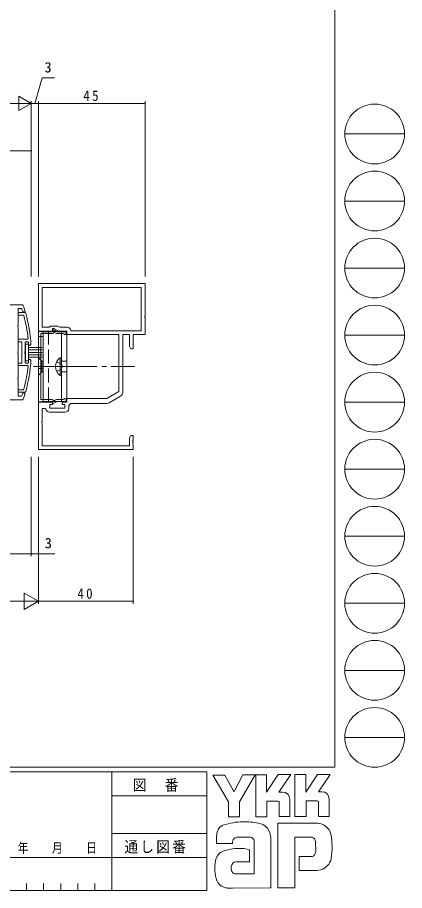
# Model space of a CAD drawing. Units: millimetres, scale not verified. Extents: x -567 to 567, y -403 to 403.
# Drawn here: x 403.4 to 566.7, y -403 to -34.7 of the extents above; entities that cross this region are included whole.
import ezdxf
from ezdxf.enums import TextEntityAlignment as Align

# ---------------------------------------------------------------- set-up
doc = ezdxf.new("R2010")
doc.units = ezdxf.units.MM
doc.header["$LTSCALE"] = 2
doc.linetypes.add('USER2', pattern=[13, 10, -1, 1, -1])
doc.linetypes.add('USER4', pattern=[4, 3, -1])
for name, color, linetype, lineweight in [('0-1_YKK_ZWAK', 7, 'Continuous', 18), ('0-3_YKK_11', 7, 'Continuous', 18), ('0-5_YKK_13', 4, 'Continuous', 18), ('0-6_YKK_D', 6, 'Continuous', 18)]:
    doc.layers.add(name, color=color, linetype=linetype, lineweight=lineweight)
doc.styles.add('ＭＳ ゴシック', font='')
doc.styles.get('ＭＳ ゴシック').set_extended_font_data('MS Gothic')

msp = doc.modelspace()

# ---------------------------------------------------------------- linework, layer by layer
at = {"layer": '0-1_YKK_ZWAK'}
for p, q in [((537.274, 399), (537.274, -351)), ((541.526, -83.88), (566.726, -83.88)), ((541.526, -112.16), (566.726, -112.16)), ((541.526, -140.44), (566.726, -140.44)), ((541.526, -168.72), (566.726, -168.72)), ((541.526, -197), (566.726, -197)), ((541.526, -225.28), (566.726, -225.28)), ((541.526, -253.56), (566.726, -253.56)), ((541.526, -281.84), (566.726, -281.84)), ((541.526, -310.12), (566.726, -310.12)), ((541.526, -338.4), (566.726, -338.4)), ((537.274, -351), (-562.726, -351)), ((483.274, -353), (-562.726, -353)), ((443.274, -353), (443.274, -403)), ((483.274, -353), (483.274, -403)), ((485.898, -354.294), (490.918, -354.294)), ((492.462, -365.569), (485.898, -354.294)), ((498.468, -354.14), (494.818, -361.245)), ((503.931, -371.902), (503.931, -354.178)), ((520.38, -354.024), (525.052, -354.024)), ((520.38, -371.748), (520.38, -354.024)), ((529.956, -354.024), (535.362, -354.024)), ((534.822, -354.951), (530.362, -361.322)), ((535.362, -354.024), (534.822, -354.951)), ((443.274, -363), (483.274, -363)), ((515.244, -361.438), (513.76, -361.438)), ((518.333, -364.527), (518.333, -371.786)), ((531.846, -361.322), (530.362, -361.322)), ((534.937, -364.527), (534.937, -371.709)), ((513.236, -365.26), (508.68, -365.26)), ((525.245, -365.222), (525.245, -371.748)), ((529.802, -365.222), (525.245, -365.222)), ((530.42, -365.453), (529.802, -365.222)), ((530.42, -371.709), (530.42, -365.453)), ((525.245, -371.748), (520.38, -371.748)), ((530.42, -371.637), (530.492, -371.709)), ((534.937, -371.709), (530.42, -371.709)), ((529.879, -374.566), (513.314, -374.566)), ((513.314, -374.566), (513.314, -401.866)), ((443.274, -378.999), (483.274, -378.999)), ((487.443, -383.1), (487.443, -380.344)), ((501.768, -380.436), (496.486, -380.536)), ((503.313, -395.958), (503.313, -382.057)), ((510.302, -380.976), (510.302, -401.828)), ((520.496, -380.513), (527.137, -380.513)), ((520.496, -401.866), (520.496, -380.513)), ((529.236, -382.652), (529.261, -386.415)), ((494.084, -383.1), (487.443, -383.1)), ((299.274, -389), (443.274, -389)), ((483.274, -388.999), (443.274, -388.999)), ((522.234, -388.699), (522.234, -394.607)), ((527.292, -388.699), (522.234, -388.699)), ((501.382, -390.9), (495.676, -390.907)), ((495.281, -395.958), (503.313, -395.958)), ((502.695, -395.958), (503.197, -395.958)), ((503.313, -395.957), (503.314, -395.958)), ((522.234, -394.607), (529.84, -394.607)), ((529.84, -394.607), (531.385, -394.259)), ((407.274, -400), (407.274, -403)), ((414.474, -400), (414.474, -403)), ((421.674, -400), (421.674, -403)), ((428.874, -400), (428.874, -403)), ((436.074, -400), (436.074, -403)), ((-562.726, -403), (483.274, -403)), ((494.084, -401.944), (491.96, -401.944)), ((509.838, -401.905), (494.084, -401.944)), ((510.302, -401.828), (509.838, -401.905))]:
    msp.add_line(p, q, dxfattribs=at)
for points in [[(490.918, -354.294), (494.509, -361.013), (494.818, -361.245)], [(498.468, -354.14), (503.648, -354.14), (497.173, -365.608)], [(503.931, -354.178), (508.526, -354.178), (508.526, -361.462), (513.352, -354.101)], [(513.352, -354.101), (518.817, -354.101), (513.76, -361.438)], [(525.052, -354.024), (525.052, -361.441), (529.956, -354.024)], [(497.173, -365.608), (497.173, -371.941), (492.462, -371.941), (492.462, -365.569)], [(508.68, -365.26), (508.68, -371.902), (503.931, -371.902)], [(518.333, -371.786), (513.854, -371.786), (513.854, -365.492), (513.236, -365.26)], [(500.378, -385.533), (501.382, -385.764), (501.382, -390.9)], [(513.314, -401.866), (519.376, -401.866), (520.496, -401.866)]]:
    msp.add_lwpolyline(points, dxfattribs=at)
for centre in [(554.126, -83.88), (554.126, -112.16), (554.126, -140.44), (554.126, -168.72), (554.126, -197), (554.126, -225.28), (554.126, -253.56), (554.126, -281.84), (554.126, -310.12), (554.126, -338.4)]:
    msp.add_circle(centre, 12.6, dxfattribs=at)
for centre, radius, start, end in [((515.244, -364.527), 3.089, 0.00166, 89.99604), ((531.846, -364.411), 3.089, 0.00166, 89.99604), ((491.283, -378.793), 3.491, 109.02127, 161.51264), ((498.591, -399.287), 25.257, 89.89165, 109.30848), ((499.333, -403.662), 29.64, 78.7801, 91.46938), ((504.032, -380.852), 6.355, 40.66422, 80.31694), ((529.662, -380.772), 6.202, 14.44572, 87.08746), ((494.644, -380.38), 7.196, 158.41083, 179.71775), ((503.715, -380.836), 6.588, 358.78059, 38.76563), ((506.368, -384.696), 29.8, 350.99027, 10.67625), ((497.096, -383.01), 3.013, 138.46382, 181.71359), ((496.295, -382.958), 2.43, 85.50551, 126.78038), ((501.068, -382.649), 2.321, 14.7552, 72.44995), ((527.366, -382.256), 1.756, 16.43123, 96.91661), ((524.033, -383.297), 5.248, 4.93423, 17.03552), ((496.874, -404.22), 19.013, 79.38098, 112.05825), ((524.002, -385.916), 5.281, 343.6902, 354.75362), ((492.455, -391.468), 5.583, 121.82711, 169.08475), ((527.293, -386.834), 1.865, 269.95468, 342.90145), ((529.752, -388.35), 6.13, 285.44291, 349.90448), ((502.487, -393.564), 15.832, 168.76372, 199.80079), ((496.963, -393.469), 3.384, 171.08203, 216.71923), ((495.688, -392.97), 2.064, 90.33953, 178.03639), ((495.631, -393.807), 2.18, 230.9728, 260.75491), ((492.474, -396.489), 5.461, 207.31435, 263.59464)]:
    msp.add_arc(centre, radius, start, end, dxfattribs=at)
at = {"layer": '0-3_YKK_11'}
for p, q in [((412.274, -167), (412.274, -147)), ((412.274, -147), (457.274, -147)), ((457.274, -147), (457.274, -160.542)), ((413.904, -148.63), (455.644, -148.63)), ((413.904, -165.37), (413.904, -148.63)), ((413.904, -148.63), (455.644, -148.63)), ((455.644, -148.63), (455.644, -166.87)), ((321.274, -156.001), (405.589, -156.001)), ((403.733, -157.501), (403.733, -164.543)), ((405.04, -157.501), (403.733, -157.501)), ((405.325, -157.708), (405.04, -157.501)), ((405.589, -156.001), (405.872, -156.202)), ((403.733, -159.251), (406.622, -159.251)), ((403.733, -160.251), (403.733, -159.251)), ((405.863, -160.251), (403.733, -160.251)), ((405.953, -159.001), (405.666, -158.789)), ((406.153, -160.472), (405.863, -160.251)), ((406.371, -159.001), (405.953, -159.001)), ((406.658, -158.614), (406.371, -159.001)), ((406.622, -159.251), (406.91, -159.468)), ((457.274, -160.542), (457.154, -160.725)), ((457.154, -160.725), (457.154, -161.275)), ((457.154, -161.275), (457.274, -161.458)), ((457.274, -161.458), (457.274, -168.5)), ((403.733, -164.543), (403.613, -164.726)), ((403.613, -164.726), (403.613, -165.276)), ((403.613, -165.276), (403.733, -165.459)), ((403.733, -165.459), (403.733, -175.543)), ((416.904, -165.37), (413.904, -165.37)), ((417.274, -165), (416.904, -165.37)), ((420.486, -165), (417.274, -165)), ((421.28, -165.37), (420.486, -165)), ((424.404, -165.37), (421.28, -165.37)), ((418.274, -167), (412.274, -167)), ((412.274, -167.05), (413.274, -167.05)), ((412.274, -196.95), (412.274, -167.05)), ((413.274, -167.05), (413.447, -167.15)), ((413.274, -168.1), (413.274, -195.9)), ((417.909, -168.1), (413.274, -168.1)), ((413.447, -167.15), (413.707, -167.3)), ((413.707, -167.3), (418.024, -167.3)), ((418.024, -167.3), (418.549, -166.39)), ((418.274, -166), (418.274, -167)), ((418.774, -166), (418.274, -166)), ((418.549, -166.39), (420.125, -167.3)), ((419.093, -167.628), (418.704, -167.706)), ((420.919, -167), (418.774, -166)), ((419.679, -167.966), (419.093, -167.628)), ((420.125, -167.3), (423.474, -167.3)), ((422.726, -168.1), (420.179, -168.1)), ((424.274, -167), (420.919, -167)), ((422.975, -168.233), (422.726, -168.1)), ((424.274, -168.5), (424.274, -167)), ((446.274, -168.5), (424.274, -168.5)), ((426.179, -166.87), (425.883, -166.62)), ((455.644, -166.87), (426.179, -166.87)), ((446.274, -192.5), (446.274, -168.5)), ((447.904, -168.5), (447.904, -192.714)), ((450.644, -168.5), (447.904, -168.5)), ((450.644, -173.409), (450.644, -168.5)), ((452.274, -168.5), (452.274, -174.5)), ((457.274, -168.5), (452.274, -168.5)), ((403.733, -170.501), (407.646, -170.501)), ((403.733, -171.501), (403.733, -170.501)), ((405.233, -171.501), (403.733, -171.501)), ((405.233, -180.501), (405.233, -171.501)), ((406.733, -171.501), (406.733, -175.543)), ((407.783, -171.501), (406.733, -171.501)), ((407.646, -170.501), (407.944, -170.171)), ((408.082, -171.78), (407.783, -171.501)), ((408.441, -173.001), (408.142, -172.718)), ((408.842, -173.002), (408.441, -173.001)), ((409.141, -172.684), (408.842, -173.002)), ((403.733, -175.543), (403.613, -175.726)), ((403.613, -175.726), (403.613, -176.276)), ((403.613, -176.276), (403.733, -176.459)), ((403.733, -176.459), (403.733, -186.543)), ((406.733, -175.543), (406.613, -175.726)), ((406.613, -175.726), (406.613, -176.276)), ((406.613, -176.276), (406.733, -176.459)), ((406.733, -176.459), (406.733, -180.501)), ((451.274, -174.5), (450.644, -173.409)), ((452.274, -174.5), (451.274, -174.5)), ((407.783, -180.501), (408.082, -180.222)), ((408.142, -179.284), (408.441, -179.001)), ((408.441, -179.001), (408.842, -179.001)), ((408.842, -179.001), (409.141, -179.318)), ((403.733, -180.501), (405.233, -180.501)), ((403.733, -181.501), (403.733, -180.501)), ((407.646, -181.501), (403.733, -181.501)), ((406.733, -180.501), (407.783, -180.501)), ((407.944, -181.831), (407.646, -181.501)), ((403.733, -186.543), (403.613, -186.726)), ((403.613, -186.726), (403.613, -187.276)), ((403.613, -187.276), (403.733, -187.459)), ((403.733, -187.459), (403.733, -194.501)), ((403.733, -191.751), (405.863, -191.751)), ((403.733, -192.751), (403.733, -191.751)), ((406.622, -192.751), (403.733, -192.751)), ((403.733, -194.501), (405.04, -194.501)), ((405.04, -194.501), (405.325, -194.294)), ((405.666, -193.214), (405.953, -193.001)), ((405.863, -191.751), (406.153, -191.53)), ((405.953, -193.001), (406.371, -193.001)), ((406.371, -193.001), (406.658, -193.388)), ((406.91, -192.534), (406.622, -192.751)), ((441.078, -195.5), (446.274, -192.5)), ((446.904, -194.446), (442.078, -197.232)), ((405.589, -196.001), (321.274, -196.001)), ((405.872, -195.8), (405.589, -196.001)), ((413.274, -196.95), (412.274, -196.95)), ((412.274, -197), (418.274, -197)), ((412.274, -217), (412.274, -197)), ((413.274, -195.9), (417.909, -195.9)), ((413.447, -196.85), (413.274, -196.95)), ((413.707, -196.7), (413.447, -196.85)), ((418.024, -196.7), (413.707, -196.7)), ((417.074, -198), (417.074, -199.6)), ((418.274, -198), (417.074, -198)), ((418.549, -197.61), (418.024, -196.7)), ((418.274, -197), (418.274, -198)), ((420.125, -196.7), (418.549, -197.61)), ((418.704, -196.294), (419.093, -196.372)), ((419.093, -196.372), (419.679, -196.034)), ((423.474, -196.7), (420.125, -196.7)), ((420.179, -195.9), (422.726, -195.9)), ((422.274, -197), (424.274, -197)), ((422.274, -198), (422.274, -197)), ((423.474, -198), (422.274, -198)), ((422.726, -195.9), (422.975, -195.767)), ((423.474, -199.6), (423.474, -198)), ((424.274, -195.5), (441.078, -195.5)), ((424.274, -197), (424.274, -195.5)), ((425.874, -197.5), (425.104, -198.6)), ((425.104, -198.6), (425.104, -199.73)), ((441.078, -197.5), (425.874, -197.5)), ((413.904, -199.7), (413.904, -205.042)), ((415.164, -199.7), (413.904, -199.7)), ((415.461, -199.955), (415.164, -199.7)), ((423.604, -201.23), (416.944, -201.23)), ((417.074, -199.6), (423.474, -199.6)), ((413.904, -205.042), (413.784, -205.225)), ((413.784, -205.225), (413.784, -205.775)), ((413.784, -205.775), (413.904, -205.958)), ((413.904, -205.958), (413.904, -215.37)), ((450.644, -212.091), (451.274, -211)), ((450.644, -215.37), (450.644, -212.091)), ((451.274, -211), (452.274, -211)), ((452.274, -213.042), (452.154, -213.225)), ((452.154, -213.225), (452.154, -213.775)), ((452.274, -211), (452.274, -213.042)), ((452.274, -217), (412.274, -217)), ((413.904, -215.37), (450.644, -215.37)), ((452.154, -213.775), (452.274, -213.958)), ((452.274, -214.042), (452.154, -214.225)), ((452.154, -214.225), (452.154, -214.775)), ((452.154, -214.775), (452.274, -214.958)), ((452.274, -213.958), (452.274, -214.042)), ((452.274, -214.958), (452.274, -217))]:
    msp.add_line(p, q, dxfattribs=at)
for centre, radius, start, end in [((349.234, -176.001), 58.998, 16.96199, 18.06235), ((349.233, -176.001), 59.999, 16.84491, 19.26778), ((349.233, -175.998), 59, 5.66771, 15.25696), ((349.233, -176.001), 60, 3.16901, 15.99473), ((424.404, -166.87), 1.5, 9.59408, 89.99999), ((417.909, -167.1), 1, 270.00003, 322.71197), ((420.179, -167.1), 1, 239.99995, 269.99996), ((423.474, -167.9), 0.6, 213.74896, 89.99997), ((349.234, -176.015), 59, 3.20316, 4.11594), ((349.233, -176.001), 60, 344.00543, 356.83114), ((349.234, -175.986), 59, 355.88315, 356.79593), ((349.232, -176.004), 59, 344.74317, 354.33243), ((349.234, -176.001), 58.998, 341.93765, 343.03801), ((349.233, -176.001), 59.999, 340.73222, 343.15509), ((445.904, -192.714), 2, 299.99998, 0), ((417.909, -196.9), 1, 37.28803, 89.99997), ((420.179, -196.9), 1, 90.00004, 120.00005), ((423.474, -196.1), 0.6, 270.00003, 146.25104), ((441.078, -195.5), 2, 269.99998, 300), ((416.944, -199.73), 1.5, 188.62693, 270), ((423.604, -199.73), 1.5, 270.00001, 359.99999)]:
    msp.add_arc(centre, radius, start, end, dxfattribs=at)
at = {"layer": '0-5_YKK_13'}
for p, q in [((414.274, -167.2), (412.274, -167.2)), ((412.274, -196.8), (412.274, -167.2)), ((414.274, -196.8), (414.274, -167.2)), ((424.274, -167.25), (414.274, -167.25)), ((414.274, -196.75), (414.274, -167.25)), ((421.974, -196.75), (421.974, -167.25)), ((424.274, -196.75), (424.274, -167.25)), ((406.83, -172.501), (406.831, -179.501)), ((408.13, -172.501), (406.83, -172.501)), ((406.83, -172.501), (406.832, -179.501)), ((408.13, -172.501), (406.83, -172.501)), ((408.131, -179.501), (408.13, -172.501)), ((408.132, -179.501), (408.13, -172.501)), ((413.832, -174), (408.13, -174.001)), ((408.13, -175.001), (413.832, -175)), ((413.832, -176), (408.13, -176.001)), ((413.833, -174), (408.131, -174.001)), ((408.131, -175.001), (413.833, -175)), ((413.833, -176), (408.131, -176.001)), ((406.831, -179.501), (408.131, -179.501)), ((406.832, -179.501), (408.132, -179.501)), ((408.131, -177.001), (413.832, -177)), ((408.131, -177.001), (413.833, -177)), ((413.832, -178), (408.131, -178.001)), ((413.833, -178), (408.131, -178.001)), ((421.465, -178.25), (421.465, -185.75)), ((421.465, -178.25), (421.974, -178.25)), ((421.974, -178.25), (421.974, -185.75)), ((421.465, -185.75), (421.974, -185.75)), ((414.274, -196.8), (412.274, -196.8)), ((424.274, -196.75), (414.274, -196.75))]:
    msp.add_line(p, q, dxfattribs=at)
at = {"layer": '0-5_YKK_13', "linetype": 'USER4'}
for p, q in [((414.274, -169.25), (412.274, -169.25)), ((416.574, -196.75), (416.574, -167.25)), ((413.674, -184.25), (413.674, -179.75)), ((419.965, -179.95), (421.82, -180.855)), ((421.974, -179.75), (424.274, -179.75)), ((414.274, -182.75), (412.274, -182.75)), ((419.965, -184.05), (421.82, -183.145)), ((421.82, -180.855), (422.429, -182)), ((421.82, -183.145), (422.429, -182)), ((421.974, -184.25), (424.274, -184.25))]:
    msp.add_line(p, q, dxfattribs=at)
at = {"layer": '0-5_YKK_13', "linetype": 'USER2'}
for p, q in [((410.274, -182), (418.574, -182)), ((416.974, -182), (452.904, -182))]:
    msp.add_line(p, q, dxfattribs=at)
at = {"layer": '0-5_YKK_13', "linetype": 'USER4'}
for points in [[(412.274, -178.35), (413.674, -179.75), (414.274, -179.75)], [(412.274, -185.65), (413.674, -184.25), (414.274, -184.25)]]:
    msp.add_lwpolyline(points, dxfattribs=at)
at = {"layer": '0-5_YKK_13'}
msp.add_arc((424.001, -182), 4.527, 124.06671, 235.93329, dxfattribs=at)
at = {"layer": '0-6_YKK_D'}
for p, q in [((410.774, -71), (413.885, -60.257)), ((413.885, -60.257), (419.085, -60.257)), ((404.078, -68), (404.078, -74)), ((409.274, -71), (404.078, -68)), ((409.274, -71), (398.882, -71)), ((409.274, -71), (404.078, -74)), ((409.274, -144), (409.274, -70)), ((409.274, -108), (409.274, -70)), ((409.274, -71), (412.274, -71)), ((412.274, -144), (412.274, -70)), ((412.274, -144), (412.274, -70)), ((412.274, -71), (457.274, -71)), ((457.274, -144), (457.274, -70)), ((299.274, -91), (409.274, -91)), ((409.274, -144), (409.274, -90)), ((409.274, -220), (409.274, -262)), ((409.282, -220), (409.29, -261.955)), ((412.274, -220), (412.274, -282)), ((412.274, -220), (412.274, -282)), ((412.275, -220), (412.283, -261.955)), ((452.274, -220), (452.274, -282)), ((321.274, -261), (409.274, -261)), ((409.29, -260.955), (412.282, -260.955)), ((412.282, -260.955), (419.182, -260.953)), ((406.212, -277.5), (406.212, -284.5)), ((412.274, -281), (406.212, -277.5)), ((-30.726, -281), (405.274, -281)), ((412.274, -281), (400.15, -281)), ((412.274, -281), (406.212, -284.5)), ((412.274, -281), (452.274, -281))]:
    msp.add_line(p, q, dxfattribs=at)
for centre, start, end in [((412.274, -71), 0, 180), ((412.274, -71), 0, 180), ((412.274, -71), 180, 0), ((412.274, -71), 180, 0), ((457.274, -71), 0, 180), ((457.274, -71), 180, 0), ((409.274, -91), 0, 180), ((409.274, -91), 180, 0), ((409.274, -261), 0, 180), ((409.274, -261), 180, 0), ((409.29, -260.955), 0.01087, 180.01087), ((409.29, -260.955), 180.01087, 0.01087), ((412.282, -260.955), 0.01087, 180.01087), ((412.282, -260.955), 180.01087, 0.01087), ((452.274, -281), 0, 180), ((452.274, -281), 180, 0)]:
    msp.add_arc(centre, 0.106, start, end, dxfattribs=at)

# ---------------------------------------------------------------- texts
at = {"layer": '0-1_YKK_ZWAK', "attachment_point": 7, "style": 'ＭＳ ゴシック'}
for s, insert, char_height in [('\\T1.17;\\W0.9;図\u3000番', (452.128, -361.374), 4.692), ('\\T1.28;\\W0.8;年\\~\\~\\~月\\~\\~\\~日', (403.526, -387.527), 4.147), ('\\T1.17;\\W0.9;通し図番', (448.529, -387.406), 4.692)]:
    msp.add_mtext(s, dxfattribs=dict(at, insert=insert, char_height=char_height))
at = {"layer": '0-6_YKK_D', "color": 7, "style": 'ＭＳ ゴシック'}
msp.add_text('3', height=4.399, dxfattribs=at).set_placement((414.885, -59.257), align=Align.BOTTOM_LEFT)
msp.add_text('3', height=4.399, rotation=0.011, dxfattribs=at).set_placement((414.982, -259.954), align=Align.BOTTOM_LEFT)
at = {"layer": '0-6_YKK_D', "color": 7, "char_height": 4.399, "attachment_point": 7, "style": 'ＭＳ ゴシック'}
for s, insert in [('\\T1.37;\\W0.9;45', (431.254, -70)), ('\\T1.37;\\W0.9;40', (428.754, -280))]:
    msp.add_mtext(s, dxfattribs=dict(at, insert=insert))

doc.saveas('drawing.dxf')
